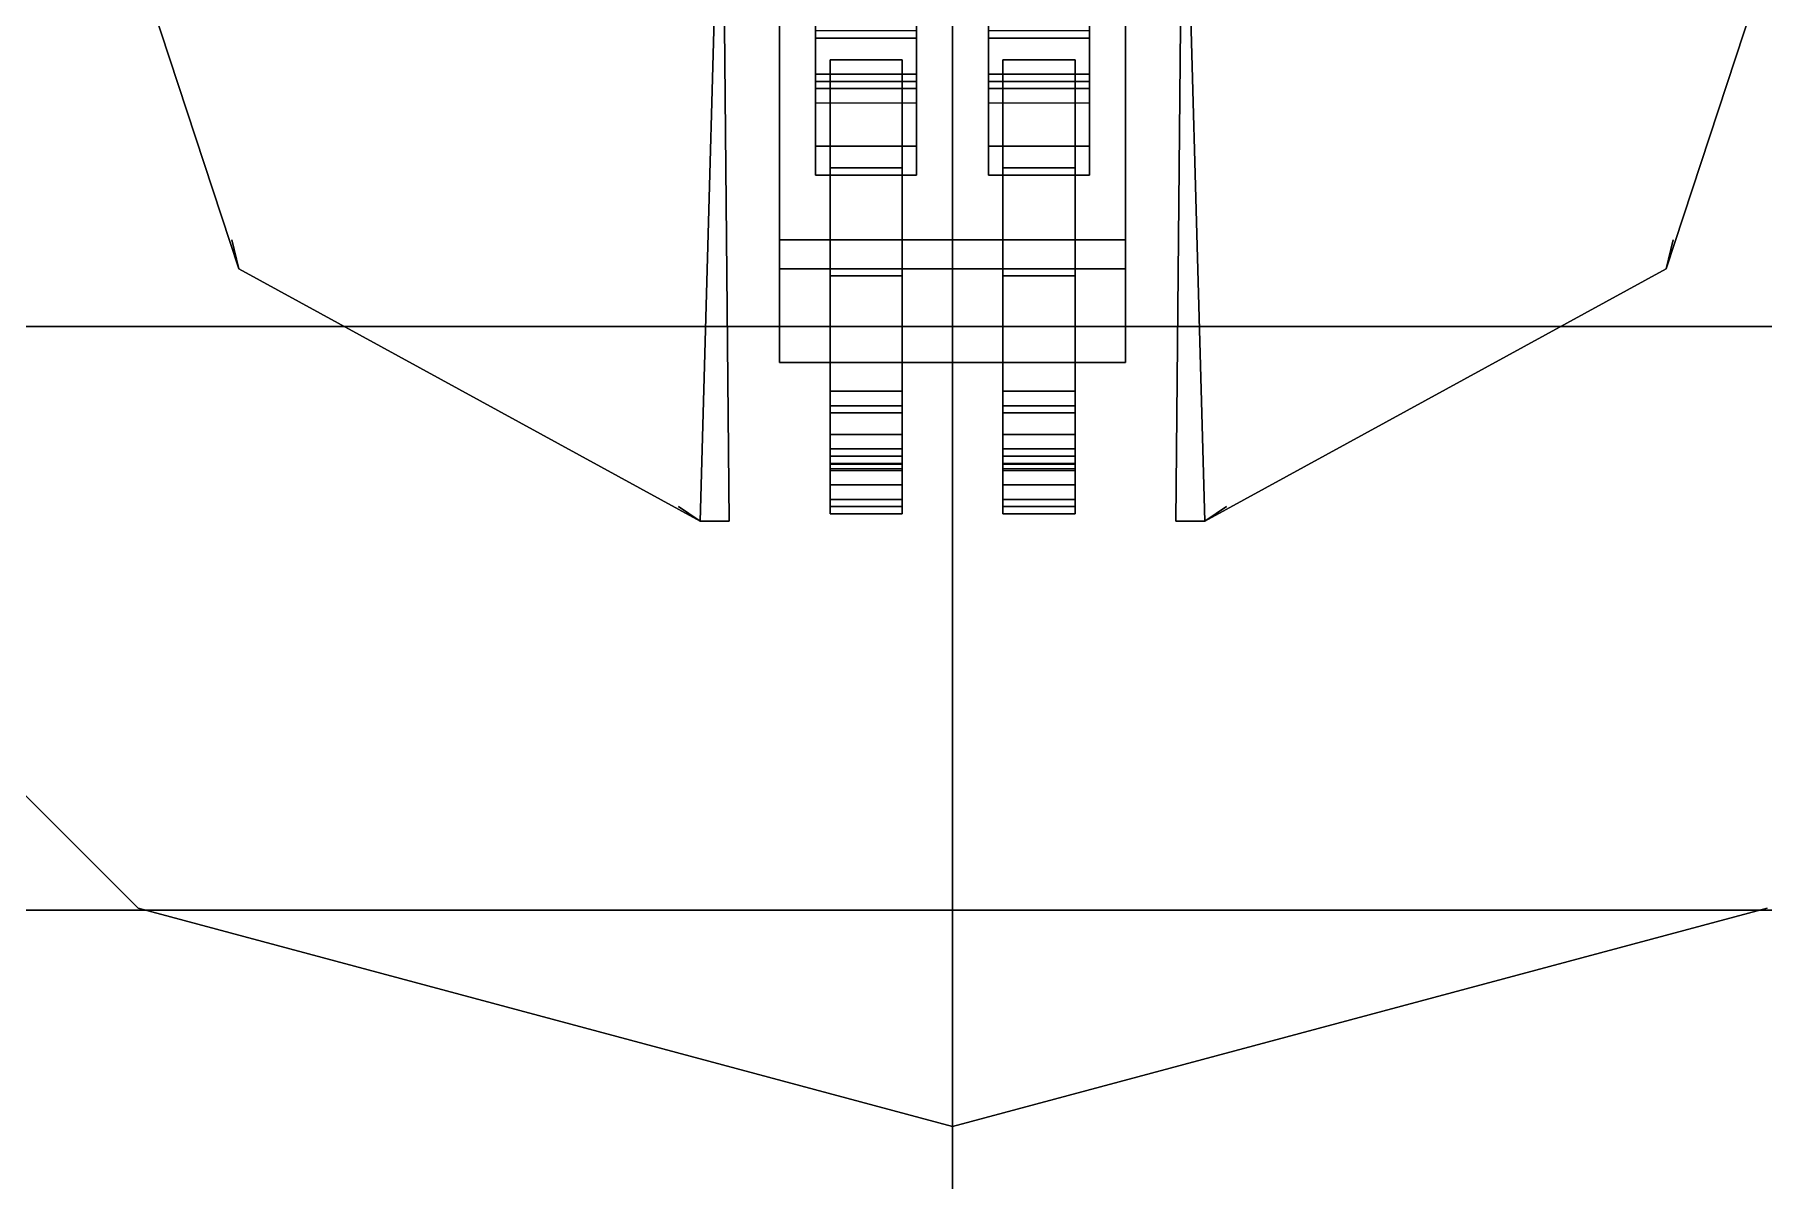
# Model space of a CAD drawing. Header units: millimetres. Extents: x -4 to 4, y -24.4 to 42.3.
# Drawn here: x -1.274 to 1.125, y -19.135 to -17.545 of the extents above; entities that cross this region are included whole.
import ezdxf

# ---------------------------------------------------------------- set-up
doc = ezdxf.new("R2010")
doc.units = ezdxf.units.MM
doc.layers.add('sleeve', color=5, linetype='Continuous')
doc.layers.add('turret', color=2, linetype='Continuous')

msp = doc.modelspace()

# ---------------------------------------------------------------- linework, layer by layer
for points in [[(-3.23, -14.21, 1.68), (-2.82, -17.95, 1.68), (2.82, -17.95, 1.68), (3.23, -14.21, 1.68)], [(0, -17.95, -1.04), (-2.82, -17.95, -0.71), (-3.23, -14.21, -1.44), (0, -14.21, -1.44)], [(2.82, -17.95, -0.71), (0, -17.95, -1.04), (0, -14.21, -1.44), (3.23, -14.21, -1.44)], [(-1.9572, -17.93, 2.89), (-1.13, -18.7572, 2.89), (-1.13, -18.7572, 1.68), (-1.9572, -17.93, 1.68)], [(-1.13, -18.7572, 2.89), (-1.9572, -17.93, 2.89), (-1.9572, -17.93, 1.68), (-1.13, -18.7572, 1.68)], [(-2.82, -17.95, 1.68), (-2.68, -18.76, 1.68), (2.68, -18.76, 1.68), (2.82, -17.95, 1.68)], [(0, -18.76, -0.9), (-2.68, -18.76, -0.61), (-2.82, -17.95, -0.71), (0, -17.95, -1.04)], [(2.68, -18.76, -0.61), (0, -18.76, -0.9), (0, -17.95, -1.04), (2.82, -17.95, -0.71)], [(-2.68, -18.76, 1.68), (-2.29, -21.05, 1.68), (2.29, -21.05, 1.68), (2.68, -18.76, 1.68)], [(0, -21.05, -0.9), (-2.29, -21.05, -0.35), (-2.68, -18.76, -0.61), (0, -18.76, -0.9)], [(-1.13, -18.7572, 2.89), (0, -19.06, 2.89), (0, -19.06, 1.68), (-1.13, -18.7572, 1.68)], [(0, -19.06, 2.89), (-1.13, -18.7572, 2.89), (-1.13, -18.7572, 1.68), (0, -19.06, 1.68)], [(0, -19.06, 2.89), (1.13, -18.7572, 2.89), (1.13, -18.7572, 1.68), (0, -19.06, 1.68)], [(1.13, -18.7572, 2.89), (0, -19.06, 2.89), (0, -19.06, 1.68), (1.13, -18.7572, 1.68)], [(2.29, -21.05, -0.35), (0, -21.05, -0.9), (0, -18.76, -0.9), (2.68, -18.76, -0.61)]]:
    msp.add_3dface(points)
at = {"layer": 'sleeve'}
for points in [[(-0.24, -16.84, 3.5), (-0.24, -16.84, 3.19), (-0.24, -17.83, 3.19), (-0.24, -17.83, 3.5)], [(-0.24, -17.83, 3.19), (-0.24, -16.84, 3.19), (0.24, -16.84, 3.19), (0.24, -17.83, 3.19)], [(0.24, -17.87, 3.5), (0.24, -16.84, 3.5), (-0.24, -16.84, 3.5), (-0.24, -17.87, 3.5)], [(0.24, -17.83, 3.19), (0.24, -16.84, 3.19), (0.24, -16.84, 3.5), (0.24, -17.83, 3.5)], [(-0.19, -17.44, 3.6), (-0.19, -17.46, 3.5), (-0.19, -17.55, 3.5), (-0.19, -17.54, 3.55)], [(-0.05, -17.55, 3.5), (-0.05, -17.46, 3.5), (-0.05, -17.44, 3.6), (-0.05, -17.54, 3.55)], [(0.05, -17.44, 3.6), (0.05, -17.46, 3.5), (0.05, -17.55, 3.5), (0.05, -17.54, 3.55)], [(0.19, -17.55, 3.5), (0.19, -17.46, 3.5), (0.19, -17.44, 3.6), (0.19, -17.54, 3.55)], [(-0.19, -17.54, 3.55), (-0.19, -17.55, 3.5), (-0.05, -17.55, 3.5), (-0.05, -17.54, 3.55)], [(-0.19, -17.55, 3.79), (-0.19, -17.6, 3.65), (-0.19, -17.7, 3.59), (-0.19, -17.61, 3.82)], [(-0.05, -17.55, 3.79), (-0.05, -17.6, 3.65), (-0.19, -17.6, 3.65), (-0.19, -17.55, 3.79)], [(-0.05, -17.61, 3.82), (-0.05, -17.55, 3.79), (-0.19, -17.55, 3.79), (-0.19, -17.61, 3.82)], [(-0.05, -17.7, 3.59), (-0.05, -17.6, 3.65), (-0.05, -17.55, 3.79), (-0.05, -17.61, 3.82)], [(0.05, -17.54, 3.55), (0.05, -17.55, 3.5), (0.19, -17.55, 3.5), (0.19, -17.54, 3.55)], [(0.05, -17.55, 3.79), (0.05, -17.6, 3.65), (0.05, -17.7, 3.59), (0.05, -17.61, 3.82)], [(0.19, -17.55, 3.79), (0.19, -17.6, 3.65), (0.05, -17.6, 3.65), (0.05, -17.55, 3.79)], [(0.19, -17.61, 3.82), (0.19, -17.55, 3.79), (0.05, -17.55, 3.79), (0.05, -17.61, 3.82)], [(0.19, -17.7, 3.59), (0.19, -17.6, 3.65), (0.19, -17.55, 3.79), (0.19, -17.61, 3.82)], [(-0.07, -17.73, 2.46), (-0.07, -17.58, 2.41), (-0.17, -17.58, 2.41), (-0.17, -17.73, 2.46)], [(-0.17, -17.73, 2.34), (-0.17, -17.58, 2.29), (-0.07, -17.58, 2.29), (-0.07, -17.73, 2.34)], [(-0.17, -17.73, 2.46), (-0.17, -17.58, 2.41), (-0.17, -17.58, 2.29), (-0.17, -17.73, 2.34)], [(-0.17, -17.58, 2.29), (-0.17, -17.58, 2.41), (-0.07, -17.58, 2.41), (-0.07, -17.58, 2.29)], [(-0.07, -17.58, 2.29), (-0.07, -17.58, 2.41), (-0.07, -17.73, 2.46), (-0.07, -17.73, 2.34)], [(0.17, -17.73, 2.46), (0.17, -17.58, 2.41), (0.07, -17.58, 2.41), (0.07, -17.73, 2.46)], [(0.07, -17.73, 2.46), (0.07, -17.58, 2.41), (0.07, -17.58, 2.29), (0.07, -17.73, 2.34)], [(0.07, -17.73, 2.34), (0.07, -17.58, 2.29), (0.17, -17.58, 2.29), (0.17, -17.73, 2.34)], [(0.07, -17.58, 2.29), (0.07, -17.58, 2.41), (0.17, -17.58, 2.41), (0.17, -17.58, 2.29)], [(0.17, -17.58, 2.29), (0.17, -17.58, 2.41), (0.17, -17.73, 2.46), (0.17, -17.73, 2.34)], [(-0.19, -17.6, 3.65), (-0.19, -17.62, 3.6), (-0.19, -17.74, 3.57), (-0.19, -17.7, 3.59)], [(-0.05, -17.6, 3.65), (-0.05, -17.62, 3.6), (-0.19, -17.62, 3.6), (-0.19, -17.6, 3.65)], [(-0.05, -17.74, 3.57), (-0.05, -17.62, 3.6), (-0.05, -17.6, 3.65), (-0.05, -17.7, 3.59)], [(0.19, -17.6, 3.65), (0.19, -17.62, 3.6), (0.05, -17.62, 3.6), (0.05, -17.6, 3.65)], [(0.05, -17.6, 3.65), (0.05, -17.62, 3.6), (0.05, -17.74, 3.57), (0.05, -17.7, 3.59)], [(0.19, -17.74, 3.57), (0.19, -17.62, 3.6), (0.19, -17.6, 3.65), (0.19, -17.7, 3.59)], [(-0.19, -17.61, 3.82), (-0.19, -17.7, 3.59), (-0.05, -17.7, 3.59), (-0.05, -17.61, 3.82)], [(-0.19, -17.74, 3.57), (-0.19, -17.62, 3.6), (-0.05, -17.62, 3.6), (-0.05, -17.74, 3.57)], [(-0.19, -17.62, 3.6), (-0.19, -17.64, 3.5), (-0.19, -17.74, 3.5), (-0.19, -17.74, 3.57)], [(-0.05, -17.74, 3.57), (-0.05, -17.62, 3.6), (-0.19, -17.62, 3.6), (-0.19, -17.74, 3.57)], [(-0.05, -17.62, 3.6), (-0.05, -17.64, 3.5), (-0.19, -17.64, 3.5), (-0.19, -17.62, 3.6)], [(-0.05, -17.74, 3.5), (-0.05, -17.64, 3.5), (-0.05, -17.62, 3.6), (-0.05, -17.74, 3.57)], [(0.05, -17.61, 3.82), (0.05, -17.7, 3.59), (0.19, -17.7, 3.59), (0.19, -17.61, 3.82)], [(0.05, -17.74, 3.57), (0.05, -17.62, 3.6), (0.19, -17.62, 3.6), (0.19, -17.74, 3.57)], [(0.19, -17.74, 3.57), (0.19, -17.62, 3.6), (0.05, -17.62, 3.6), (0.05, -17.74, 3.57)], [(0.05, -17.62, 3.6), (0.05, -17.64, 3.5), (0.05, -17.74, 3.5), (0.05, -17.74, 3.57)], [(0.19, -17.62, 3.6), (0.19, -17.64, 3.5), (0.05, -17.64, 3.5), (0.05, -17.62, 3.6)], [(0.19, -17.74, 3.5), (0.19, -17.64, 3.5), (0.19, -17.62, 3.6), (0.19, -17.74, 3.57)], [(-0.19, -17.7, 3.59), (-0.19, -17.74, 3.57), (-0.05, -17.74, 3.57), (-0.05, -17.7, 3.59)], [(0.05, -17.7, 3.59), (0.05, -17.74, 3.57), (0.19, -17.74, 3.57), (0.19, -17.7, 3.59)], [(-0.19, -17.74, 3.57), (-0.19, -17.74, 3.5), (-0.05, -17.74, 3.5), (-0.05, -17.74, 3.57)], [(-0.07, -17.88, 2.63), (-0.07, -17.73, 2.46), (-0.17, -17.73, 2.46), (-0.17, -17.88, 2.63)], [(-0.17, -17.88, 2.5), (-0.17, -17.73, 2.34), (-0.07, -17.73, 2.34), (-0.07, -17.88, 2.5)], [(-0.17, -17.88, 2.63), (-0.17, -17.73, 2.46), (-0.17, -17.73, 2.34), (-0.17, -17.88, 2.5)], [(-0.07, -17.73, 2.34), (-0.07, -17.73, 2.46), (-0.07, -17.88, 2.63), (-0.07, -17.88, 2.5)], [(0.05, -17.74, 3.57), (0.05, -17.74, 3.5), (0.19, -17.74, 3.5), (0.19, -17.74, 3.57)], [(0.07, -17.88, 2.63), (0.07, -17.73, 2.46), (0.07, -17.73, 2.34), (0.07, -17.88, 2.5)], [(0.17, -17.88, 2.63), (0.17, -17.73, 2.46), (0.07, -17.73, 2.46), (0.07, -17.88, 2.63)], [(0.07, -17.88, 2.5), (0.07, -17.73, 2.34), (0.17, -17.73, 2.34), (0.17, -17.88, 2.5)], [(0.17, -17.73, 2.34), (0.17, -17.73, 2.46), (0.17, -17.88, 2.63), (0.17, -17.88, 2.5)], [(-0.24, -17.83, 3.34), (-0.24, -17.83, 3.19), (0.24, -17.83, 3.19), (0.24, -17.83, 3.34)], [(-0.24, -18, 3.34), (-0.24, -17.83, 3.34), (0.24, -17.83, 3.34), (0.24, -18, 3.34)], [(-0.24, -17.83, 3.5), (-0.24, -17.83, 3.34), (-0.24, -17.87, 3.34), (-0.24, -17.87, 3.5)], [(0.24, -17.87, 3.34), (0.24, -17.83, 3.34), (0.24, -17.83, 3.5), (0.24, -17.87, 3.5)], [(0.24, -18, 3.44), (0.24, -17.87, 3.5), (-0.24, -17.87, 3.5), (-0.24, -18, 3.44)], [(-0.24, -17.87, 3.5), (-0.24, -17.87, 3.34), (-0.24, -18, 3.34), (-0.24, -18, 3.44)], [(-0.07, -18.04, 2.91), (-0.07, -17.88, 2.63), (-0.17, -17.88, 2.63), (-0.17, -18.04, 2.91)], [(-0.17, -18.1, 2.82), (-0.17, -17.88, 2.5), (-0.07, -17.88, 2.5), (-0.07, -18.1, 2.82)], [(-0.17, -18.04, 2.91), (-0.17, -17.88, 2.63), (-0.17, -17.88, 2.5), (-0.17, -18.1, 2.82)], [(-0.07, -17.88, 2.5), (-0.07, -17.88, 2.63), (-0.07, -18.04, 2.91), (-0.07, -18.1, 2.82)], [(0.07, -18.04, 2.91), (0.07, -17.88, 2.63), (0.07, -17.88, 2.5), (0.07, -18.1, 2.82)], [(0.17, -18.04, 2.91), (0.17, -17.88, 2.63), (0.07, -17.88, 2.63), (0.07, -18.04, 2.91)], [(0.07, -18.1, 2.82), (0.07, -17.88, 2.5), (0.17, -17.88, 2.5), (0.17, -18.1, 2.82)], [(0.17, -17.88, 2.5), (0.17, -17.88, 2.63), (0.17, -18.04, 2.91), (0.17, -18.1, 2.82)], [(0.24, -18, 3.34), (0.24, -17.87, 3.34), (0.24, -17.87, 3.5), (0.24, -18, 3.44)], [(-0.24, -18, 3.44), (-0.24, -18, 3.34), (0.24, -18, 3.34), (0.24, -18, 3.44)], [(-0.17, -18.06, 3.34), (-0.17, -18, 3.35), (-0.07, -18, 3.35), (-0.07, -18.06, 3.34)], [(-0.07, -18.07, 3.38), (-0.07, -18, 3.39), (-0.17, -18, 3.39), (-0.17, -18.07, 3.38)], [(-0.17, -18, 3.39), (-0.17, -18, 3.35), (-0.17, -18.06, 3.34), (-0.17, -18.07, 3.38)], [(-0.07, -18.06, 3.34), (-0.07, -18, 3.35), (-0.07, -18, 3.39), (-0.07, -18.07, 3.38)], [(0.07, -18, 3.39), (0.07, -18, 3.35), (0.07, -18.06, 3.34), (0.07, -18.07, 3.38)], [(0.07, -18.06, 3.34), (0.07, -18, 3.35), (0.17, -18, 3.35), (0.17, -18.06, 3.34)], [(0.17, -18.07, 3.38), (0.17, -18, 3.39), (0.07, -18, 3.39), (0.07, -18.07, 3.38)], [(0.17, -18.06, 3.34), (0.17, -18, 3.35), (0.17, -18, 3.39), (0.17, -18.07, 3.38)], [(-0.07, -18.12, 3.2), (-0.07, -18.04, 2.91), (-0.17, -18.04, 2.91), (-0.17, -18.12, 3.2)], [(-0.17, -18.12, 3.2), (-0.17, -18.04, 2.91), (-0.17, -18.1, 2.82), (-0.17, -18.17, 3.03)], [(-0.17, -18.1417, 3.2673), (-0.17, -18.06, 3.34), (-0.07, -18.06, 3.34), (-0.07, -18.1417, 3.2673)], [(-0.17, -18.07, 3.38), (-0.17, -18.06, 3.34), (-0.17, -18.1417, 3.2673), (-0.17, -18.1472, 3.3221)], [(-0.07, -18.1, 2.82), (-0.07, -18.04, 2.91), (-0.07, -18.12, 3.2), (-0.07, -18.17, 3.03)], [(-0.07, -18.1417, 3.2673), (-0.07, -18.06, 3.34), (-0.07, -18.07, 3.38), (-0.07, -18.1472, 3.3221)], [(0.17, -18.12, 3.2), (0.17, -18.04, 2.91), (0.07, -18.04, 2.91), (0.07, -18.12, 3.2)], [(0.07, -18.12, 3.2), (0.07, -18.04, 2.91), (0.07, -18.1, 2.82), (0.07, -18.17, 3.03)], [(0.07, -18.07, 3.38), (0.07, -18.06, 3.34), (0.07, -18.1417, 3.2673), (0.07, -18.1472, 3.3221)], [(0.07, -18.1417, 3.2673), (0.07, -18.06, 3.34), (0.17, -18.06, 3.34), (0.17, -18.1417, 3.2673)], [(0.17, -18.1, 2.82), (0.17, -18.04, 2.91), (0.17, -18.12, 3.2), (0.17, -18.17, 3.03)], [(0.17, -18.1417, 3.2673), (0.17, -18.06, 3.34), (0.17, -18.07, 3.38), (0.17, -18.1472, 3.3221)], [(-0.07, -18.1472, 3.3221), (-0.07, -18.07, 3.38), (-0.17, -18.07, 3.38), (-0.17, -18.1472, 3.3221)], [(0.17, -18.1472, 3.3221), (0.17, -18.07, 3.38), (0.07, -18.07, 3.38), (0.07, -18.1472, 3.3221)], [(-0.17, -18.17, 3.03), (-0.17, -18.1, 2.82), (-0.07, -18.1, 2.82), (-0.07, -18.17, 3.03)], [(0.07, -18.17, 3.03), (0.07, -18.1, 2.82), (0.17, -18.1, 2.82), (0.17, -18.17, 3.03)], [(-0.07, -18.14, 3.25), (-0.07, -18.12, 3.2), (-0.17, -18.12, 3.2), (-0.17, -18.14, 3.25)], [(-0.17, -18.14, 3.25), (-0.17, -18.12, 3.2), (-0.17, -18.17, 3.03), (-0.17, -18.2, 3.18)], [(-0.17, -18.13, 3.55), (-0.17, -18.14, 3.45), (-0.17, -18.2, 3.5), (-0.17, -18.19, 3.56)], [(-0.07, -18.13, 3.55), (-0.07, -18.14, 3.45), (-0.17, -18.14, 3.45), (-0.17, -18.13, 3.55)], [(-0.07, -18.19, 3.56), (-0.07, -18.13, 3.55), (-0.17, -18.13, 3.55), (-0.17, -18.19, 3.56)], [(-0.07, -18.17, 3.03), (-0.07, -18.12, 3.2), (-0.07, -18.14, 3.25), (-0.07, -18.2, 3.18)], [(-0.07, -18.2, 3.5), (-0.07, -18.14, 3.45), (-0.07, -18.13, 3.55), (-0.07, -18.19, 3.56)], [(0.07, -18.14, 3.25), (0.07, -18.12, 3.2), (0.07, -18.17, 3.03), (0.07, -18.2, 3.18)], [(0.17, -18.14, 3.25), (0.17, -18.12, 3.2), (0.07, -18.12, 3.2), (0.07, -18.14, 3.25)], [(0.07, -18.13, 3.55), (0.07, -18.14, 3.45), (0.07, -18.2, 3.5), (0.07, -18.19, 3.56)], [(0.17, -18.19, 3.56), (0.17, -18.13, 3.55), (0.07, -18.13, 3.55), (0.07, -18.19, 3.56)], [(0.17, -18.13, 3.55), (0.17, -18.14, 3.45), (0.07, -18.14, 3.45), (0.07, -18.13, 3.55)], [(0.17, -18.17, 3.03), (0.17, -18.12, 3.2), (0.17, -18.14, 3.25), (0.17, -18.2, 3.18)], [(0.17, -18.2, 3.5), (0.17, -18.14, 3.45), (0.17, -18.13, 3.55), (0.17, -18.19, 3.56)], [(-0.17, -18.15, 3.35), (-0.17, -18.14, 3.25), (-0.17, -18.2, 3.18), (-0.17, -18.21, 3.34)], [(-0.07, -18.15, 3.35), (-0.07, -18.14, 3.25), (-0.17, -18.14, 3.25), (-0.17, -18.15, 3.35)], [(-0.07, -18.14, 3.45), (-0.07, -18.15, 3.35), (-0.17, -18.15, 3.35), (-0.17, -18.14, 3.45)], [(-0.17, -18.14, 3.45), (-0.17, -18.15, 3.35), (-0.17, -18.21, 3.34), (-0.17, -18.2, 3.5)], [(-0.07, -18.2, 3.18), (-0.07, -18.14, 3.25), (-0.07, -18.15, 3.35), (-0.07, -18.21, 3.34)], [(-0.07, -18.21, 3.34), (-0.07, -18.15, 3.35), (-0.07, -18.14, 3.45), (-0.07, -18.2, 3.5)], [(0.07, -18.15, 3.35), (0.07, -18.14, 3.25), (0.07, -18.2, 3.18), (0.07, -18.21, 3.34)], [(0.17, -18.15, 3.35), (0.17, -18.14, 3.25), (0.07, -18.14, 3.25), (0.07, -18.15, 3.35)], [(0.17, -18.14, 3.45), (0.17, -18.15, 3.35), (0.07, -18.15, 3.35), (0.07, -18.14, 3.45)], [(0.07, -18.14, 3.45), (0.07, -18.15, 3.35), (0.07, -18.21, 3.34), (0.07, -18.2, 3.5)], [(0.17, -18.2, 3.18), (0.17, -18.14, 3.25), (0.17, -18.15, 3.35), (0.17, -18.21, 3.34)], [(0.17, -18.21, 3.34), (0.17, -18.15, 3.35), (0.17, -18.14, 3.45), (0.17, -18.2, 3.5)], [(-0.17, -18.2, 3.18), (-0.17, -18.17, 3.03), (-0.07, -18.17, 3.03), (-0.07, -18.2, 3.18)], [(0.07, -18.2, 3.18), (0.07, -18.17, 3.03), (0.17, -18.17, 3.03), (0.17, -18.2, 3.18)], [(-0.17, -18.19, 3.56), (-0.17, -18.2, 3.5), (-0.07, -18.2, 3.5), (-0.07, -18.19, 3.56)], [(-0.17, -18.21, 3.34), (-0.17, -18.2, 3.18), (-0.07, -18.2, 3.18), (-0.07, -18.21, 3.34)], [(-0.17, -18.2, 3.5), (-0.17, -18.21, 3.34), (-0.07, -18.21, 3.34), (-0.07, -18.2, 3.5)], [(0.07, -18.19, 3.56), (0.07, -18.2, 3.5), (0.17, -18.2, 3.5), (0.17, -18.19, 3.56)], [(0.07, -18.21, 3.34), (0.07, -18.2, 3.18), (0.17, -18.2, 3.18), (0.17, -18.21, 3.34)], [(0.07, -18.2, 3.5), (0.07, -18.21, 3.34), (0.17, -18.21, 3.34), (0.17, -18.2, 3.5)]]:
    msp.add_3dface(points, dxfattribs=at)
at = {"layer": 'turret'}
for points in [[(-0.99, -17.87, 2.33), (-1.23, -17.14, 2.33), (-0.32, -17.14, 2.33), (-0.35, -18.22, 2.33)], [(-0.35, -18.22, 2.33), (-0.32, -17.14, 2.33), (-1.23, -17.14, 2.33), (-0.99, -17.87, 2.33)], [(-0.99, -17.87, 2.33), (-1.23, -17.14, 2.33), (-1.23, -17.14, 2.46), (-0.99, -17.87, 2.46)], [(-0.99, -17.87, 2.46), (-1.23, -17.14, 2.46), (-1.23, -17.14, 2.33), (-0.99, -17.87, 2.33)], [(-0.99, -17.87, 3.38), (-1.23, -17.14, 3.38), (-1.23, -17.14, 3.34), (-0.99, -17.87, 3.34)], [(-0.99, -17.87, 3.34), (-1.23, -17.14, 3.34), (-1.23, -17.14, 3.38), (-0.99, -17.87, 3.38)], [(-0.31, -18.22, 2.33), (-0.32, -17.14, 2.33), (-0.32, -17.14, 2.33), (-0.35, -18.22, 2.33)], [(-0.35, -18.22, 2.33), (-0.32, -17.14, 2.33), (-0.32, -17.14, 2.33), (-0.31, -18.22, 2.33)], [(0.31, -18.22, 2.33), (0.32, -17.14, 2.33), (0.32, -17.14, 2.33), (0.35, -18.22, 2.33)], [(0.35, -18.22, 2.33), (0.32, -17.14, 2.33), (0.32, -17.14, 2.33), (0.31, -18.22, 2.33)], [(0.35, -18.22, 2.33), (0.32, -17.14, 2.33), (1.23, -17.14, 2.33), (0.99, -17.87, 2.33)], [(0.99, -17.87, 2.33), (1.23, -17.14, 2.33), (0.32, -17.14, 2.33), (0.35, -18.22, 2.33)], [(0.99, -17.87, 2.46), (1.23, -17.14, 2.46), (1.23, -17.14, 2.33), (0.99, -17.87, 2.33)], [(0.99, -17.87, 2.33), (1.23, -17.14, 2.33), (1.23, -17.14, 2.46), (0.99, -17.87, 2.46)], [(0.99, -17.87, 3.34), (1.23, -17.14, 3.34), (1.23, -17.14, 3.38), (0.99, -17.87, 3.38)], [(0.99, -17.87, 3.38), (1.23, -17.14, 3.38), (1.23, -17.14, 3.34), (0.99, -17.87, 3.34)], [(-0.99, -17.87, 3.34), (-1, -17.83, 3.34), (-1, -17.83, 2.33), (-0.99, -17.87, 2.33)], [(-0.99, -17.87, 2.33), (-1, -17.83, 2.33), (-1, -17.83, 3.34), (-0.99, -17.87, 3.34)], [(0.99, -17.87, 2.33), (1, -17.83, 2.33), (1, -17.83, 3.34), (0.99, -17.87, 3.34)], [(0.99, -17.87, 3.34), (1, -17.83, 3.34), (1, -17.83, 2.33), (0.99, -17.87, 2.33)], [(-0.35, -18.22, 2.33), (-0.99, -17.87, 2.33), (-0.99, -17.87, 2.46), (-0.35, -18.22, 2.46)], [(-0.35, -18.22, 2.46), (-0.99, -17.87, 2.46), (-0.99, -17.87, 2.33), (-0.35, -18.22, 2.33)], [(-0.35, -18.22, 3.34), (-0.99, -17.87, 3.34), (-0.99, -17.87, 3.38), (-0.35, -18.22, 3.38)], [(-0.35, -18.22, 3.38), (-0.99, -17.87, 3.38), (-0.99, -17.87, 3.34), (-0.35, -18.22, 3.34)], [(0.35, -18.22, 2.33), (0.99, -17.87, 2.33), (0.99, -17.87, 2.46), (0.35, -18.22, 2.46)], [(0.35, -18.22, 2.46), (0.99, -17.87, 2.46), (0.99, -17.87, 2.33), (0.35, -18.22, 2.33)], [(0.35, -18.22, 3.38), (0.99, -17.87, 3.38), (0.99, -17.87, 3.34), (0.35, -18.22, 3.34)], [(0.35, -18.22, 3.34), (0.99, -17.87, 3.34), (0.99, -17.87, 3.38), (0.35, -18.22, 3.38)], [(-0.35, -18.22, 2.33), (-0.38, -18.2, 2.33), (-0.38, -18.2, 3.34), (-0.35, -18.22, 3.34)], [(-0.35, -18.22, 3.34), (-0.38, -18.2, 3.34), (-0.38, -18.2, 2.33), (-0.35, -18.22, 2.33)], [(0.35, -18.22, 3.34), (0.38, -18.2, 3.34), (0.38, -18.2, 2.33), (0.35, -18.22, 2.33)], [(0.35, -18.22, 2.33), (0.38, -18.2, 2.33), (0.38, -18.2, 3.34), (0.35, -18.22, 3.34)], [(-0.31, -18.22, 2.46), (-0.35, -18.22, 2.46), (-0.35, -18.22, 2.33), (-0.31, -18.22, 2.33)], [(-0.31, -18.22, 2.33), (-0.35, -18.22, 2.33), (-0.35, -18.22, 2.46), (-0.31, -18.22, 2.46)], [(-0.31, -18.22, 3.38), (-0.35, -18.22, 3.38), (-0.35, -18.22, 3.34), (-0.31, -18.22, 3.34)], [(-0.31, -18.22, 3.34), (-0.35, -18.22, 3.34), (-0.35, -18.22, 3.38), (-0.31, -18.22, 3.38)], [(0.31, -18.22, 2.33), (0.35, -18.22, 2.33), (0.35, -18.22, 2.46), (0.31, -18.22, 2.46)], [(0.31, -18.22, 2.46), (0.35, -18.22, 2.46), (0.35, -18.22, 2.33), (0.31, -18.22, 2.33)], [(0.31, -18.22, 3.38), (0.35, -18.22, 3.38), (0.35, -18.22, 3.34), (0.31, -18.22, 3.34)], [(0.31, -18.22, 3.34), (0.35, -18.22, 3.34), (0.35, -18.22, 3.38), (0.31, -18.22, 3.38)]]:
    msp.add_3dface(points, dxfattribs=at)

doc.saveas('drawing.dxf')
